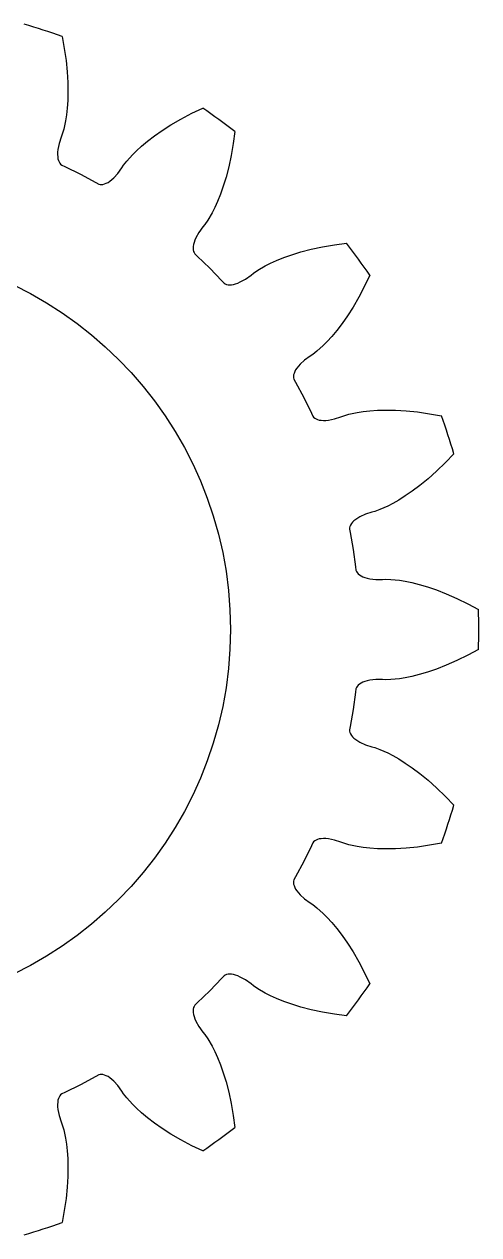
# Model space of a CAD drawing. Extents: x -6.6 to 6.6, y -6.6 to 6.6.
# Drawn here: x 1.84 to 6.6, y -6.34 to 6.34 of the extents above; entities that cross this region are included whole.
import ezdxf

# ---------------------------------------------------------------- set-up
doc = ezdxf.new("R2010")
doc.units = 0

msp = doc.modelspace()

# ---------------------------------------------------------------- linework, layer by layer
msp.add_circle((0, 0), 4)
msp.add_circle((0, 0), 4)
at = {"layer": 'layer0'}
for p, q in [((2.237, 6.209), (2.26, 6.085)), ((2.26, 6.085), (2.278, 5.957)), ((2.278, 5.957), (2.29, 5.838)), ((2.29, 5.838), (2.296, 5.728)), ((2.296, 5.728), (2.298, 5.629)), ((2.298, 5.629), (2.296, 5.538)), ((2.291, 5.458), (2.283, 5.388)), ((2.296, 5.538), (2.291, 5.458)), ((3.595, 5.405), (3.709, 5.459)), ((2.274, 5.328), (2.255, 5.24)), ((2.283, 5.388), (2.274, 5.328)), ((3.377, 5.284), (3.48, 5.344)), ((3.48, 5.344), (3.595, 5.405)), ((2.255, 5.24), (2.239, 5.187)), ((3.203, 5.168), (3.284, 5.225)), ((3.284, 5.225), (3.377, 5.284)), ((4.046, 5.214), (4.029, 5.089)), ((2.206, 5.088), (2.193, 5.027)), ((2.227, 5.156), (2.206, 5.088)), ((2.239, 5.187), (2.227, 5.156)), ((3.069, 5.061), (3.131, 5.113)), ((3.131, 5.113), (3.203, 5.168)), ((4.029, 5.089), (4.007, 4.962)), ((2.19, 5), (2.189, 4.974)), ((2.189, 4.974), (2.191, 4.951)), ((2.193, 5.027), (2.19, 5)), ((2.191, 4.951), (2.193, 4.93)), ((2.914, 4.904), (2.974, 4.971)), ((2.974, 4.971), (3.017, 5.014)), ((3.017, 5.014), (3.069, 5.061)), ((4.007, 4.962), (3.982, 4.845)), ((2.193, 4.93), (2.198, 4.912)), ((2.198, 4.912), (2.205, 4.896)), ((2.205, 4.896), (2.213, 4.882)), ((2.213, 4.882), (2.222, 4.871)), ((2.222, 4.871), (2.233, 4.862)), ((2.233, 4.862), (2.265, 4.847)), ((2.265, 4.847), (2.429, 4.767)), ((2.82, 4.775), (2.862, 4.833)), ((2.862, 4.833), (2.88, 4.861)), ((2.88, 4.861), (2.914, 4.904)), ((3.982, 4.845), (3.954, 4.738)), ((2.429, 4.767), (2.59, 4.681)), ((2.718, 4.682), (2.738, 4.695)), ((2.738, 4.695), (2.757, 4.711)), ((2.757, 4.711), (2.778, 4.729)), ((2.778, 4.729), (2.82, 4.775)), ((3.954, 4.738), (3.925, 4.643)), ((2.59, 4.681), (2.621, 4.665)), ((2.621, 4.665), (2.634, 4.661)), ((2.634, 4.661), (2.649, 4.66)), ((2.649, 4.66), (2.665, 4.661)), ((2.665, 4.661), (2.682, 4.666)), ((2.682, 4.666), (2.7, 4.673)), ((2.7, 4.673), (2.718, 4.682)), ((3.925, 4.643), (3.895, 4.558)), ((3.865, 4.483), (3.836, 4.418)), ((3.895, 4.558), (3.865, 4.483)), ((3.809, 4.364), (3.764, 4.286)), ((3.836, 4.418), (3.809, 4.364)), ((3.712, 4.216), (3.67, 4.157)), ((3.733, 4.242), (3.712, 4.216)), ((3.764, 4.286), (3.733, 4.242)), ((3.628, 4.078), (3.619, 4.054)), ((3.639, 4.103), (3.628, 4.078)), ((3.67, 4.157), (3.639, 4.103)), ((3.61, 4.011), (3.609, 3.992)), ((3.609, 3.992), (3.61, 3.975)), ((3.613, 4.032), (3.61, 4.011)), ((3.61, 3.975), (3.613, 3.959)), ((3.619, 4.054), (3.613, 4.032)), ((3.613, 3.959), (3.619, 3.946)), ((3.619, 3.946), (3.626, 3.934)), ((3.626, 3.934), (3.652, 3.91)), ((4.643, 3.925), (4.738, 3.954)), ((4.738, 3.954), (4.845, 3.982)), ((4.845, 3.982), (4.962, 4.007)), ((4.962, 4.007), (5.089, 4.029)), ((5.089, 4.029), (5.214, 4.046)), ((3.652, 3.91), (3.783, 3.783)), ((4.286, 3.764), (4.364, 3.809)), ((4.364, 3.809), (4.418, 3.836)), ((4.418, 3.836), (4.483, 3.865)), ((4.483, 3.865), (4.558, 3.895)), ((4.558, 3.895), (4.643, 3.925)), ((3.783, 3.783), (3.91, 3.652)), ((4.157, 3.67), (4.216, 3.712)), ((4.216, 3.712), (4.242, 3.733)), ((4.242, 3.733), (4.286, 3.764)), ((5.459, 3.709), (5.405, 3.595)), ((3.91, 3.652), (3.934, 3.626)), ((3.934, 3.626), (3.946, 3.619)), ((3.946, 3.619), (3.959, 3.613)), ((3.959, 3.613), (3.975, 3.61)), ((3.975, 3.61), (3.992, 3.609)), ((3.992, 3.609), (4.011, 3.61)), ((4.011, 3.61), (4.032, 3.613)), ((4.032, 3.613), (4.054, 3.619)), ((4.054, 3.619), (4.078, 3.628)), ((4.078, 3.628), (4.103, 3.639)), ((4.103, 3.639), (4.157, 3.67)), ((5.405, 3.595), (5.344, 3.48)), ((5.344, 3.48), (5.284, 3.377)), ((5.284, 3.377), (5.225, 3.284)), ((5.168, 3.203), (5.113, 3.131)), ((5.225, 3.284), (5.168, 3.203)), ((5.061, 3.069), (5.014, 3.017)), ((5.113, 3.131), (5.061, 3.069)), ((4.971, 2.974), (4.904, 2.914)), ((5.014, 3.017), (4.971, 2.974)), ((4.775, 2.82), (4.729, 2.778)), ((4.833, 2.862), (4.775, 2.82)), ((4.861, 2.88), (4.833, 2.862)), ((4.904, 2.914), (4.861, 2.88)), ((4.661, 2.665), (4.66, 2.649)), ((4.666, 2.682), (4.661, 2.665)), ((4.673, 2.7), (4.666, 2.682)), ((4.682, 2.718), (4.673, 2.7)), ((4.695, 2.738), (4.682, 2.718)), ((4.711, 2.757), (4.695, 2.738)), ((4.729, 2.778), (4.711, 2.757)), ((4.66, 2.649), (4.661, 2.634)), ((4.661, 2.634), (4.665, 2.621)), ((4.665, 2.621), (4.681, 2.59)), ((4.681, 2.59), (4.767, 2.429)), ((4.767, 2.429), (4.847, 2.265)), ((5.328, 2.274), (5.388, 2.283)), ((5.388, 2.283), (5.458, 2.291)), ((5.458, 2.291), (5.538, 2.296)), ((5.538, 2.296), (5.629, 2.298)), ((5.629, 2.298), (5.728, 2.296)), ((5.728, 2.296), (5.838, 2.29)), ((5.838, 2.29), (5.957, 2.278)), ((4.847, 2.265), (4.862, 2.233)), ((4.862, 2.233), (4.871, 2.222)), ((4.871, 2.222), (4.882, 2.213)), ((4.882, 2.213), (4.896, 2.205)), ((4.896, 2.205), (4.912, 2.198)), ((4.912, 2.198), (4.93, 2.193)), ((4.93, 2.193), (4.951, 2.191)), ((4.951, 2.191), (4.974, 2.189)), ((4.974, 2.189), (5, 2.19)), ((5, 2.19), (5.027, 2.193)), ((5.027, 2.193), (5.088, 2.206)), ((5.088, 2.206), (5.156, 2.227)), ((5.156, 2.227), (5.187, 2.239)), ((5.187, 2.239), (5.24, 2.255)), ((5.24, 2.255), (5.328, 2.274)), ((5.957, 2.278), (6.085, 2.26)), ((6.085, 2.26), (6.209, 2.237)), ((6.338, 1.84), (6.251, 1.749)), ((6.158, 1.659), (6.069, 1.579)), ((6.251, 1.749), (6.158, 1.659)), ((6.069, 1.579), (5.984, 1.509)), ((5.83, 1.398), (5.762, 1.355)), ((5.904, 1.449), (5.83, 1.398)), ((5.984, 1.509), (5.904, 1.449)), ((5.647, 1.292), (5.564, 1.255)), ((5.701, 1.32), (5.647, 1.292)), ((5.762, 1.355), (5.701, 1.32)), ((5.311, 1.153), (5.293, 1.138)), ((5.332, 1.167), (5.311, 1.153)), ((5.356, 1.181), (5.332, 1.167)), ((5.413, 1.206), (5.356, 1.181)), ((5.481, 1.229), (5.413, 1.206)), ((5.513, 1.237), (5.481, 1.229)), ((5.564, 1.255), (5.513, 1.237)), ((5.247, 1.065), (5.246, 1.051)), ((5.246, 1.051), (5.252, 1.017)), ((5.25, 1.079), (5.247, 1.065)), ((5.257, 1.094), (5.25, 1.079)), ((5.252, 1.017), (5.284, 0.837)), ((5.266, 1.109), (5.257, 1.094)), ((5.278, 1.123), (5.266, 1.109)), ((5.293, 1.138), (5.278, 1.123)), ((5.284, 0.837), (5.31, 0.656)), ((5.31, 0.656), (5.314, 0.621)), ((5.314, 0.621), (5.319, 0.608)), ((5.319, 0.608), (5.327, 0.596)), ((5.327, 0.596), (5.337, 0.584)), ((5.337, 0.584), (5.351, 0.573)), ((5.351, 0.573), (5.367, 0.563)), ((5.367, 0.563), (5.386, 0.553)), ((5.386, 0.553), (5.408, 0.545)), ((5.408, 0.545), (5.432, 0.538)), ((5.432, 0.538), (5.459, 0.532)), ((5.459, 0.532), (5.521, 0.525)), ((5.521, 0.525), (5.592, 0.525)), ((5.592, 0.525), (5.625, 0.527)), ((5.625, 0.527), (5.68, 0.525)), ((5.68, 0.525), (5.77, 0.516)), ((5.77, 0.516), (5.829, 0.506)), ((5.829, 0.506), (5.899, 0.492)), ((5.899, 0.492), (5.977, 0.472)), ((5.977, 0.472), (6.063, 0.446)), ((6.063, 0.446), (6.157, 0.414)), ((6.157, 0.414), (6.26, 0.374)), ((6.26, 0.374), (6.369, 0.326)), ((6.369, 0.326), (6.486, 0.269)), ((6.486, 0.269), (6.597, 0.208)), ((6.597, -0.208), (6.486, -0.269)), ((6.26, -0.374), (6.157, -0.414)), ((6.369, -0.326), (6.26, -0.374)), ((6.486, -0.269), (6.369, -0.326)), ((5.829, -0.506), (5.77, -0.516)), ((5.899, -0.492), (5.829, -0.506)), ((5.977, -0.472), (5.899, -0.492)), ((6.063, -0.446), (5.977, -0.472)), ((6.157, -0.414), (6.063, -0.446)), ((5.314, -0.621), (5.31, -0.656)), ((5.319, -0.608), (5.314, -0.621)), ((5.327, -0.596), (5.319, -0.608)), ((5.337, -0.584), (5.327, -0.596)), ((5.351, -0.573), (5.337, -0.584)), ((5.367, -0.563), (5.351, -0.573)), ((5.386, -0.553), (5.367, -0.563)), ((5.408, -0.545), (5.386, -0.553)), ((5.432, -0.538), (5.408, -0.545)), ((5.459, -0.532), (5.432, -0.538)), ((5.521, -0.525), (5.459, -0.532)), ((5.592, -0.525), (5.521, -0.525)), ((5.625, -0.527), (5.592, -0.525)), ((5.68, -0.525), (5.625, -0.527)), ((5.77, -0.516), (5.68, -0.525)), ((5.31, -0.656), (5.284, -0.837)), ((5.284, -0.837), (5.252, -1.017)), ((5.252, -1.017), (5.246, -1.051)), ((5.246, -1.051), (5.247, -1.065)), ((5.247, -1.065), (5.25, -1.079)), ((5.25, -1.079), (5.257, -1.094)), ((5.257, -1.094), (5.266, -1.109)), ((5.266, -1.109), (5.278, -1.123)), ((5.278, -1.123), (5.293, -1.138)), ((5.293, -1.138), (5.311, -1.153)), ((5.311, -1.153), (5.332, -1.167)), ((5.332, -1.167), (5.356, -1.181)), ((5.356, -1.181), (5.413, -1.206)), ((5.413, -1.206), (5.481, -1.229)), ((5.481, -1.229), (5.513, -1.237)), ((5.513, -1.237), (5.564, -1.255)), ((5.564, -1.255), (5.647, -1.292)), ((5.647, -1.292), (5.701, -1.32)), ((5.701, -1.32), (5.762, -1.355)), ((5.762, -1.355), (5.83, -1.398)), ((5.83, -1.398), (5.904, -1.449)), ((5.904, -1.449), (5.984, -1.509)), ((5.984, -1.509), (6.069, -1.579)), ((6.069, -1.579), (6.158, -1.659)), ((6.158, -1.659), (6.251, -1.749)), ((6.251, -1.749), (6.338, -1.84)), ((4.847, -2.265), (4.767, -2.429)), ((4.862, -2.233), (4.847, -2.265)), ((4.871, -2.222), (4.862, -2.233)), ((4.882, -2.213), (4.871, -2.222)), ((4.896, -2.205), (4.882, -2.213)), ((4.912, -2.198), (4.896, -2.205)), ((4.93, -2.193), (4.912, -2.198)), ((4.951, -2.191), (4.93, -2.193)), ((4.974, -2.189), (4.951, -2.191)), ((5, -2.19), (4.974, -2.189)), ((5.027, -2.193), (5, -2.19)), ((5.088, -2.206), (5.027, -2.193)), ((5.156, -2.227), (5.088, -2.206)), ((5.187, -2.239), (5.156, -2.227)), ((5.24, -2.255), (5.187, -2.239)), ((5.328, -2.274), (5.24, -2.255)), ((5.388, -2.283), (5.328, -2.274)), ((5.957, -2.278), (5.838, -2.29)), ((6.085, -2.26), (5.957, -2.278)), ((6.209, -2.237), (6.085, -2.26)), ((5.458, -2.291), (5.388, -2.283)), ((5.538, -2.296), (5.458, -2.291)), ((5.629, -2.298), (5.538, -2.296)), ((5.728, -2.296), (5.629, -2.298)), ((5.838, -2.29), (5.728, -2.296)), ((4.767, -2.429), (4.681, -2.59)), ((4.661, -2.634), (4.66, -2.649)), ((4.66, -2.649), (4.661, -2.665)), ((4.665, -2.621), (4.661, -2.634)), ((4.681, -2.59), (4.665, -2.621)), ((4.661, -2.665), (4.666, -2.682)), ((4.666, -2.682), (4.673, -2.7)), ((4.673, -2.7), (4.682, -2.718)), ((4.682, -2.718), (4.695, -2.738)), ((4.695, -2.738), (4.711, -2.757)), ((4.711, -2.757), (4.729, -2.778)), ((4.729, -2.778), (4.775, -2.82)), ((4.775, -2.82), (4.833, -2.862)), ((4.833, -2.862), (4.861, -2.88)), ((4.861, -2.88), (4.904, -2.914)), ((4.904, -2.914), (4.971, -2.974)), ((4.971, -2.974), (5.014, -3.017)), ((5.014, -3.017), (5.061, -3.069)), ((5.061, -3.069), (5.113, -3.131)), ((5.113, -3.131), (5.168, -3.203)), ((5.168, -3.203), (5.225, -3.284)), ((5.225, -3.284), (5.284, -3.377)), ((5.284, -3.377), (5.344, -3.48)), ((5.344, -3.48), (5.405, -3.595)), ((3.91, -3.652), (3.783, -3.783)), ((3.934, -3.626), (3.91, -3.652)), ((3.946, -3.619), (3.934, -3.626)), ((3.959, -3.613), (3.946, -3.619)), ((3.975, -3.61), (3.959, -3.613)), ((3.992, -3.609), (3.975, -3.61)), ((4.011, -3.61), (3.992, -3.609)), ((4.032, -3.613), (4.011, -3.61)), ((4.054, -3.619), (4.032, -3.613)), ((4.078, -3.628), (4.054, -3.619)), ((4.103, -3.639), (4.078, -3.628)), ((4.157, -3.67), (4.103, -3.639)), ((4.216, -3.712), (4.157, -3.67)), ((5.405, -3.595), (5.459, -3.709)), ((3.783, -3.783), (3.652, -3.91)), ((4.242, -3.733), (4.216, -3.712)), ((4.286, -3.764), (4.242, -3.733)), ((4.364, -3.809), (4.286, -3.764)), ((3.652, -3.91), (3.626, -3.934)), ((4.418, -3.836), (4.364, -3.809)), ((4.483, -3.865), (4.418, -3.836)), ((4.558, -3.895), (4.483, -3.865)), ((4.643, -3.925), (4.558, -3.895)), ((4.738, -3.954), (4.643, -3.925)), ((3.61, -3.975), (3.609, -3.992)), ((3.609, -3.992), (3.61, -4.011)), ((3.613, -3.959), (3.61, -3.975)), ((3.61, -4.011), (3.613, -4.032)), ((3.619, -3.946), (3.613, -3.959)), ((3.613, -4.032), (3.619, -4.054)), ((3.626, -3.934), (3.619, -3.946)), ((3.619, -4.054), (3.628, -4.078)), ((4.845, -3.982), (4.738, -3.954)), ((4.962, -4.007), (4.845, -3.982)), ((5.089, -4.029), (4.962, -4.007)), ((5.214, -4.046), (5.089, -4.029)), ((3.628, -4.078), (3.639, -4.103)), ((3.639, -4.103), (3.67, -4.157)), ((3.67, -4.157), (3.712, -4.216)), ((3.712, -4.216), (3.733, -4.242)), ((3.733, -4.242), (3.764, -4.286)), ((3.764, -4.286), (3.809, -4.364)), ((3.809, -4.364), (3.836, -4.418)), ((3.836, -4.418), (3.865, -4.483)), ((3.865, -4.483), (3.895, -4.558)), ((3.895, -4.558), (3.925, -4.643)), ((2.59, -4.681), (2.429, -4.767)), ((2.621, -4.665), (2.59, -4.681)), ((2.634, -4.661), (2.621, -4.665)), ((2.649, -4.66), (2.634, -4.661)), ((2.665, -4.661), (2.649, -4.66)), ((2.682, -4.666), (2.665, -4.661)), ((2.7, -4.673), (2.682, -4.666)), ((2.718, -4.682), (2.7, -4.673)), ((2.738, -4.695), (2.718, -4.682)), ((3.925, -4.643), (3.954, -4.738)), ((2.429, -4.767), (2.265, -4.847)), ((2.757, -4.711), (2.738, -4.695)), ((2.778, -4.729), (2.757, -4.711)), ((2.82, -4.775), (2.778, -4.729)), ((2.862, -4.833), (2.82, -4.775)), ((3.954, -4.738), (3.982, -4.845)), ((2.193, -4.93), (2.191, -4.951)), ((2.198, -4.912), (2.193, -4.93)), ((2.205, -4.896), (2.198, -4.912)), ((2.213, -4.882), (2.205, -4.896)), ((2.222, -4.871), (2.213, -4.882)), ((2.233, -4.862), (2.222, -4.871)), ((2.265, -4.847), (2.233, -4.862)), ((2.88, -4.861), (2.862, -4.833)), ((2.914, -4.904), (2.88, -4.861)), ((2.974, -4.971), (2.914, -4.904)), ((3.982, -4.845), (4.007, -4.962)), ((2.191, -4.951), (2.189, -4.974)), ((2.189, -4.974), (2.19, -5)), ((2.19, -5), (2.193, -5.027)), ((2.193, -5.027), (2.206, -5.088)), ((3.017, -5.014), (2.974, -4.971)), ((3.069, -5.061), (3.017, -5.014)), ((3.131, -5.113), (3.069, -5.061)), ((4.007, -4.962), (4.029, -5.089)), ((2.206, -5.088), (2.227, -5.156)), ((2.227, -5.156), (2.239, -5.187)), ((2.239, -5.187), (2.255, -5.24)), ((3.203, -5.168), (3.131, -5.113)), ((3.284, -5.225), (3.203, -5.168)), ((4.029, -5.089), (4.046, -5.214)), ((2.255, -5.24), (2.274, -5.328)), ((3.377, -5.284), (3.284, -5.225)), ((3.48, -5.344), (3.377, -5.284)), ((2.274, -5.328), (2.283, -5.388)), ((2.283, -5.388), (2.291, -5.458)), ((3.595, -5.405), (3.48, -5.344)), ((3.709, -5.459), (3.595, -5.405)), ((2.291, -5.458), (2.296, -5.538)), ((2.296, -5.538), (2.298, -5.629)), ((2.298, -5.629), (2.296, -5.728)), ((2.296, -5.728), (2.29, -5.838)), ((2.278, -5.957), (2.26, -6.085)), ((2.29, -5.838), (2.278, -5.957)), ((2.26, -6.085), (2.237, -6.209))]:
    msp.add_line(p, q, dxfattribs=at)
for start, end in [(70.1909, 73.8091), (52.1909, 55.8091), (34.1909, 37.8091), (16.1909, 19.8091), (358.1909, 361.8091), (340.1909, 343.8091), (322.1909, 325.8091), (304.1909, 307.8091), (286.1909, 289.8091)]:
    msp.add_arc((0, 0), 6.6, start, end, dxfattribs=at)
at = {"layer": 'layer1'}
for p, q in [((2.237, 6.209), (2.26, 6.085)), ((2.26, 6.085), (2.278, 5.957)), ((2.278, 5.957), (2.29, 5.838)), ((2.29, 5.838), (2.296, 5.728)), ((2.296, 5.728), (2.298, 5.629)), ((2.298, 5.629), (2.296, 5.538)), ((2.291, 5.458), (2.283, 5.388)), ((2.296, 5.538), (2.291, 5.458)), ((3.595, 5.405), (3.709, 5.459)), ((2.274, 5.328), (2.255, 5.24)), ((2.283, 5.388), (2.274, 5.328)), ((3.377, 5.284), (3.48, 5.344)), ((3.48, 5.344), (3.595, 5.405)), ((2.255, 5.24), (2.239, 5.187)), ((3.203, 5.168), (3.284, 5.225)), ((3.284, 5.225), (3.377, 5.284)), ((4.046, 5.214), (4.029, 5.089)), ((2.206, 5.088), (2.193, 5.027)), ((2.227, 5.156), (2.206, 5.088)), ((2.239, 5.187), (2.227, 5.156)), ((3.069, 5.061), (3.131, 5.113)), ((3.131, 5.113), (3.203, 5.168)), ((4.029, 5.089), (4.007, 4.962)), ((2.19, 5), (2.189, 4.974)), ((2.189, 4.974), (2.191, 4.951)), ((2.193, 5.027), (2.19, 5)), ((2.191, 4.951), (2.193, 4.93)), ((2.914, 4.904), (2.974, 4.971)), ((2.974, 4.971), (3.017, 5.014)), ((3.017, 5.014), (3.069, 5.061)), ((4.007, 4.962), (3.982, 4.845)), ((2.193, 4.93), (2.198, 4.912)), ((2.198, 4.912), (2.205, 4.896)), ((2.205, 4.896), (2.213, 4.882)), ((2.213, 4.882), (2.222, 4.871)), ((2.222, 4.871), (2.233, 4.862)), ((2.233, 4.862), (2.265, 4.847)), ((2.265, 4.847), (2.429, 4.767)), ((2.82, 4.775), (2.862, 4.833)), ((2.862, 4.833), (2.88, 4.861)), ((2.88, 4.861), (2.914, 4.904)), ((3.982, 4.845), (3.954, 4.738)), ((2.429, 4.767), (2.59, 4.681)), ((2.718, 4.682), (2.738, 4.695)), ((2.738, 4.695), (2.757, 4.711)), ((2.757, 4.711), (2.778, 4.729)), ((2.778, 4.729), (2.82, 4.775)), ((3.954, 4.738), (3.925, 4.643)), ((2.59, 4.681), (2.621, 4.665)), ((2.621, 4.665), (2.634, 4.661)), ((2.634, 4.661), (2.649, 4.66)), ((2.649, 4.66), (2.665, 4.661)), ((2.665, 4.661), (2.682, 4.666)), ((2.682, 4.666), (2.7, 4.673)), ((2.7, 4.673), (2.718, 4.682)), ((3.925, 4.643), (3.895, 4.558)), ((3.865, 4.483), (3.836, 4.418)), ((3.895, 4.558), (3.865, 4.483)), ((3.809, 4.364), (3.764, 4.286)), ((3.836, 4.418), (3.809, 4.364)), ((3.712, 4.216), (3.67, 4.157)), ((3.733, 4.242), (3.712, 4.216)), ((3.764, 4.286), (3.733, 4.242)), ((3.628, 4.078), (3.619, 4.054)), ((3.639, 4.103), (3.628, 4.078)), ((3.67, 4.157), (3.639, 4.103)), ((3.61, 4.011), (3.609, 3.992)), ((3.609, 3.992), (3.61, 3.975)), ((3.613, 4.032), (3.61, 4.011)), ((3.61, 3.975), (3.613, 3.959)), ((3.619, 4.054), (3.613, 4.032)), ((3.613, 3.959), (3.619, 3.946)), ((3.619, 3.946), (3.626, 3.934)), ((3.626, 3.934), (3.652, 3.91)), ((4.643, 3.925), (4.738, 3.954)), ((4.738, 3.954), (4.845, 3.982)), ((4.845, 3.982), (4.962, 4.007)), ((4.962, 4.007), (5.089, 4.029)), ((5.089, 4.029), (5.214, 4.046)), ((3.652, 3.91), (3.783, 3.783)), ((4.286, 3.764), (4.364, 3.809)), ((4.364, 3.809), (4.418, 3.836)), ((4.418, 3.836), (4.483, 3.865)), ((4.483, 3.865), (4.558, 3.895)), ((4.558, 3.895), (4.643, 3.925)), ((3.783, 3.783), (3.91, 3.652)), ((4.157, 3.67), (4.216, 3.712)), ((4.216, 3.712), (4.242, 3.733)), ((4.242, 3.733), (4.286, 3.764)), ((5.459, 3.709), (5.405, 3.595)), ((3.91, 3.652), (3.934, 3.626)), ((3.934, 3.626), (3.946, 3.619)), ((3.946, 3.619), (3.959, 3.613)), ((3.959, 3.613), (3.975, 3.61)), ((3.975, 3.61), (3.992, 3.609)), ((3.992, 3.609), (4.011, 3.61)), ((4.011, 3.61), (4.032, 3.613)), ((4.032, 3.613), (4.054, 3.619)), ((4.054, 3.619), (4.078, 3.628)), ((4.078, 3.628), (4.103, 3.639)), ((4.103, 3.639), (4.157, 3.67)), ((5.405, 3.595), (5.344, 3.48)), ((5.344, 3.48), (5.284, 3.377)), ((5.284, 3.377), (5.225, 3.284)), ((5.168, 3.203), (5.113, 3.131)), ((5.225, 3.284), (5.168, 3.203)), ((5.061, 3.069), (5.014, 3.017)), ((5.113, 3.131), (5.061, 3.069)), ((4.971, 2.974), (4.904, 2.914)), ((5.014, 3.017), (4.971, 2.974)), ((4.775, 2.82), (4.729, 2.778)), ((4.833, 2.862), (4.775, 2.82)), ((4.861, 2.88), (4.833, 2.862)), ((4.904, 2.914), (4.861, 2.88)), ((4.661, 2.665), (4.66, 2.649)), ((4.666, 2.682), (4.661, 2.665)), ((4.673, 2.7), (4.666, 2.682)), ((4.682, 2.718), (4.673, 2.7)), ((4.695, 2.738), (4.682, 2.718)), ((4.711, 2.757), (4.695, 2.738)), ((4.729, 2.778), (4.711, 2.757)), ((4.66, 2.649), (4.661, 2.634)), ((4.661, 2.634), (4.665, 2.621)), ((4.665, 2.621), (4.681, 2.59)), ((4.681, 2.59), (4.767, 2.429)), ((4.767, 2.429), (4.847, 2.265)), ((5.328, 2.274), (5.388, 2.283)), ((5.388, 2.283), (5.458, 2.291)), ((5.458, 2.291), (5.538, 2.296)), ((5.538, 2.296), (5.629, 2.298)), ((5.629, 2.298), (5.728, 2.296)), ((5.728, 2.296), (5.838, 2.29)), ((5.838, 2.29), (5.957, 2.278)), ((4.847, 2.265), (4.862, 2.233)), ((4.862, 2.233), (4.871, 2.222)), ((4.871, 2.222), (4.882, 2.213)), ((4.882, 2.213), (4.896, 2.205)), ((4.896, 2.205), (4.912, 2.198)), ((4.912, 2.198), (4.93, 2.193)), ((4.93, 2.193), (4.951, 2.191)), ((4.951, 2.191), (4.974, 2.189)), ((4.974, 2.189), (5, 2.19)), ((5, 2.19), (5.027, 2.193)), ((5.027, 2.193), (5.088, 2.206)), ((5.088, 2.206), (5.156, 2.227)), ((5.156, 2.227), (5.187, 2.239)), ((5.187, 2.239), (5.24, 2.255)), ((5.24, 2.255), (5.328, 2.274)), ((5.957, 2.278), (6.085, 2.26)), ((6.085, 2.26), (6.209, 2.237)), ((6.338, 1.84), (6.251, 1.749)), ((6.158, 1.659), (6.069, 1.579)), ((6.251, 1.749), (6.158, 1.659)), ((6.069, 1.579), (5.984, 1.509)), ((5.83, 1.398), (5.762, 1.355)), ((5.904, 1.449), (5.83, 1.398)), ((5.984, 1.509), (5.904, 1.449)), ((5.647, 1.292), (5.564, 1.255)), ((5.701, 1.32), (5.647, 1.292)), ((5.762, 1.355), (5.701, 1.32)), ((5.311, 1.153), (5.293, 1.138)), ((5.332, 1.167), (5.311, 1.153)), ((5.356, 1.181), (5.332, 1.167)), ((5.413, 1.206), (5.356, 1.181)), ((5.481, 1.229), (5.413, 1.206)), ((5.513, 1.237), (5.481, 1.229)), ((5.564, 1.255), (5.513, 1.237)), ((5.247, 1.065), (5.246, 1.051)), ((5.246, 1.051), (5.252, 1.017)), ((5.25, 1.079), (5.247, 1.065)), ((5.257, 1.094), (5.25, 1.079)), ((5.252, 1.017), (5.284, 0.837)), ((5.266, 1.109), (5.257, 1.094)), ((5.278, 1.123), (5.266, 1.109)), ((5.293, 1.138), (5.278, 1.123)), ((5.284, 0.837), (5.31, 0.656)), ((5.31, 0.656), (5.314, 0.621)), ((5.314, 0.621), (5.319, 0.608)), ((5.319, 0.608), (5.327, 0.596)), ((5.327, 0.596), (5.337, 0.584)), ((5.337, 0.584), (5.351, 0.573)), ((5.351, 0.573), (5.367, 0.563)), ((5.367, 0.563), (5.386, 0.553)), ((5.386, 0.553), (5.408, 0.545)), ((5.408, 0.545), (5.432, 0.538)), ((5.432, 0.538), (5.459, 0.532)), ((5.459, 0.532), (5.521, 0.525)), ((5.521, 0.525), (5.592, 0.525)), ((5.592, 0.525), (5.625, 0.527)), ((5.625, 0.527), (5.68, 0.525)), ((5.68, 0.525), (5.77, 0.516)), ((5.77, 0.516), (5.829, 0.506)), ((5.829, 0.506), (5.899, 0.492)), ((5.899, 0.492), (5.977, 0.472)), ((5.977, 0.472), (6.063, 0.446)), ((6.063, 0.446), (6.157, 0.414)), ((6.157, 0.414), (6.26, 0.374)), ((6.26, 0.374), (6.369, 0.326)), ((6.369, 0.326), (6.486, 0.269)), ((6.486, 0.269), (6.597, 0.208)), ((6.597, -0.208), (6.486, -0.269)), ((6.26, -0.374), (6.157, -0.414)), ((6.369, -0.326), (6.26, -0.374)), ((6.486, -0.269), (6.369, -0.326)), ((5.829, -0.506), (5.77, -0.516)), ((5.899, -0.492), (5.829, -0.506)), ((5.977, -0.472), (5.899, -0.492)), ((6.063, -0.446), (5.977, -0.472)), ((6.157, -0.414), (6.063, -0.446)), ((5.314, -0.621), (5.31, -0.656)), ((5.319, -0.608), (5.314, -0.621)), ((5.327, -0.596), (5.319, -0.608)), ((5.337, -0.584), (5.327, -0.596)), ((5.351, -0.573), (5.337, -0.584)), ((5.367, -0.563), (5.351, -0.573)), ((5.386, -0.553), (5.367, -0.563)), ((5.408, -0.545), (5.386, -0.553)), ((5.432, -0.538), (5.408, -0.545)), ((5.459, -0.532), (5.432, -0.538)), ((5.521, -0.525), (5.459, -0.532)), ((5.592, -0.525), (5.521, -0.525)), ((5.625, -0.527), (5.592, -0.525)), ((5.68, -0.525), (5.625, -0.527)), ((5.77, -0.516), (5.68, -0.525)), ((5.31, -0.656), (5.284, -0.837)), ((5.284, -0.837), (5.252, -1.017)), ((5.252, -1.017), (5.246, -1.051)), ((5.246, -1.051), (5.247, -1.065)), ((5.247, -1.065), (5.25, -1.079)), ((5.25, -1.079), (5.257, -1.094)), ((5.257, -1.094), (5.266, -1.109)), ((5.266, -1.109), (5.278, -1.123)), ((5.278, -1.123), (5.293, -1.138)), ((5.293, -1.138), (5.311, -1.153)), ((5.311, -1.153), (5.332, -1.167)), ((5.332, -1.167), (5.356, -1.181)), ((5.356, -1.181), (5.413, -1.206)), ((5.413, -1.206), (5.481, -1.229)), ((5.481, -1.229), (5.513, -1.237)), ((5.513, -1.237), (5.564, -1.255)), ((5.564, -1.255), (5.647, -1.292)), ((5.647, -1.292), (5.701, -1.32)), ((5.701, -1.32), (5.762, -1.355)), ((5.762, -1.355), (5.83, -1.398)), ((5.83, -1.398), (5.904, -1.449)), ((5.904, -1.449), (5.984, -1.509)), ((5.984, -1.509), (6.069, -1.579)), ((6.069, -1.579), (6.158, -1.659)), ((6.158, -1.659), (6.251, -1.749)), ((6.251, -1.749), (6.338, -1.84)), ((4.847, -2.265), (4.767, -2.429)), ((4.862, -2.233), (4.847, -2.265)), ((4.871, -2.222), (4.862, -2.233)), ((4.882, -2.213), (4.871, -2.222)), ((4.896, -2.205), (4.882, -2.213)), ((4.912, -2.198), (4.896, -2.205)), ((4.93, -2.193), (4.912, -2.198)), ((4.951, -2.191), (4.93, -2.193)), ((4.974, -2.189), (4.951, -2.191)), ((5, -2.19), (4.974, -2.189)), ((5.027, -2.193), (5, -2.19)), ((5.088, -2.206), (5.027, -2.193)), ((5.156, -2.227), (5.088, -2.206)), ((5.187, -2.239), (5.156, -2.227)), ((5.24, -2.255), (5.187, -2.239)), ((5.328, -2.274), (5.24, -2.255)), ((5.388, -2.283), (5.328, -2.274)), ((5.957, -2.278), (5.838, -2.29)), ((6.085, -2.26), (5.957, -2.278)), ((6.209, -2.237), (6.085, -2.26)), ((5.458, -2.291), (5.388, -2.283)), ((5.538, -2.296), (5.458, -2.291)), ((5.629, -2.298), (5.538, -2.296)), ((5.728, -2.296), (5.629, -2.298)), ((5.838, -2.29), (5.728, -2.296)), ((4.767, -2.429), (4.681, -2.59)), ((4.661, -2.634), (4.66, -2.649)), ((4.66, -2.649), (4.661, -2.665)), ((4.665, -2.621), (4.661, -2.634)), ((4.681, -2.59), (4.665, -2.621)), ((4.661, -2.665), (4.666, -2.682)), ((4.666, -2.682), (4.673, -2.7)), ((4.673, -2.7), (4.682, -2.718)), ((4.682, -2.718), (4.695, -2.738)), ((4.695, -2.738), (4.711, -2.757)), ((4.711, -2.757), (4.729, -2.778)), ((4.729, -2.778), (4.775, -2.82)), ((4.775, -2.82), (4.833, -2.862)), ((4.833, -2.862), (4.861, -2.88)), ((4.861, -2.88), (4.904, -2.914)), ((4.904, -2.914), (4.971, -2.974)), ((4.971, -2.974), (5.014, -3.017)), ((5.014, -3.017), (5.061, -3.069)), ((5.061, -3.069), (5.113, -3.131)), ((5.113, -3.131), (5.168, -3.203)), ((5.168, -3.203), (5.225, -3.284)), ((5.225, -3.284), (5.284, -3.377)), ((5.284, -3.377), (5.344, -3.48)), ((5.344, -3.48), (5.405, -3.595)), ((3.91, -3.652), (3.783, -3.783)), ((3.934, -3.626), (3.91, -3.652)), ((3.946, -3.619), (3.934, -3.626)), ((3.959, -3.613), (3.946, -3.619)), ((3.975, -3.61), (3.959, -3.613)), ((3.992, -3.609), (3.975, -3.61)), ((4.011, -3.61), (3.992, -3.609)), ((4.032, -3.613), (4.011, -3.61)), ((4.054, -3.619), (4.032, -3.613)), ((4.078, -3.628), (4.054, -3.619)), ((4.103, -3.639), (4.078, -3.628)), ((4.157, -3.67), (4.103, -3.639)), ((4.216, -3.712), (4.157, -3.67)), ((5.405, -3.595), (5.459, -3.709)), ((3.783, -3.783), (3.652, -3.91)), ((4.242, -3.733), (4.216, -3.712)), ((4.286, -3.764), (4.242, -3.733)), ((4.364, -3.809), (4.286, -3.764)), ((3.652, -3.91), (3.626, -3.934)), ((4.418, -3.836), (4.364, -3.809)), ((4.483, -3.865), (4.418, -3.836)), ((4.558, -3.895), (4.483, -3.865)), ((4.643, -3.925), (4.558, -3.895)), ((4.738, -3.954), (4.643, -3.925)), ((3.61, -3.975), (3.609, -3.992)), ((3.609, -3.992), (3.61, -4.011)), ((3.613, -3.959), (3.61, -3.975)), ((3.61, -4.011), (3.613, -4.032)), ((3.619, -3.946), (3.613, -3.959)), ((3.613, -4.032), (3.619, -4.054)), ((3.626, -3.934), (3.619, -3.946)), ((3.619, -4.054), (3.628, -4.078)), ((4.845, -3.982), (4.738, -3.954)), ((4.962, -4.007), (4.845, -3.982)), ((5.089, -4.029), (4.962, -4.007)), ((5.214, -4.046), (5.089, -4.029)), ((3.628, -4.078), (3.639, -4.103)), ((3.639, -4.103), (3.67, -4.157)), ((3.67, -4.157), (3.712, -4.216)), ((3.712, -4.216), (3.733, -4.242)), ((3.733, -4.242), (3.764, -4.286)), ((3.764, -4.286), (3.809, -4.364)), ((3.809, -4.364), (3.836, -4.418)), ((3.836, -4.418), (3.865, -4.483)), ((3.865, -4.483), (3.895, -4.558)), ((3.895, -4.558), (3.925, -4.643)), ((2.59, -4.681), (2.429, -4.767)), ((2.621, -4.665), (2.59, -4.681)), ((2.634, -4.661), (2.621, -4.665)), ((2.649, -4.66), (2.634, -4.661)), ((2.665, -4.661), (2.649, -4.66)), ((2.682, -4.666), (2.665, -4.661)), ((2.7, -4.673), (2.682, -4.666)), ((2.718, -4.682), (2.7, -4.673)), ((2.738, -4.695), (2.718, -4.682)), ((3.925, -4.643), (3.954, -4.738)), ((2.429, -4.767), (2.265, -4.847)), ((2.757, -4.711), (2.738, -4.695)), ((2.778, -4.729), (2.757, -4.711)), ((2.82, -4.775), (2.778, -4.729)), ((2.862, -4.833), (2.82, -4.775)), ((3.954, -4.738), (3.982, -4.845)), ((2.193, -4.93), (2.191, -4.951)), ((2.198, -4.912), (2.193, -4.93)), ((2.205, -4.896), (2.198, -4.912)), ((2.213, -4.882), (2.205, -4.896)), ((2.222, -4.871), (2.213, -4.882)), ((2.233, -4.862), (2.222, -4.871)), ((2.265, -4.847), (2.233, -4.862)), ((2.88, -4.861), (2.862, -4.833)), ((2.914, -4.904), (2.88, -4.861)), ((2.974, -4.971), (2.914, -4.904)), ((3.982, -4.845), (4.007, -4.962)), ((2.191, -4.951), (2.189, -4.974)), ((2.189, -4.974), (2.19, -5)), ((2.19, -5), (2.193, -5.027)), ((2.193, -5.027), (2.206, -5.088)), ((3.017, -5.014), (2.974, -4.971)), ((3.069, -5.061), (3.017, -5.014)), ((3.131, -5.113), (3.069, -5.061)), ((4.007, -4.962), (4.029, -5.089)), ((2.206, -5.088), (2.227, -5.156)), ((2.227, -5.156), (2.239, -5.187)), ((2.239, -5.187), (2.255, -5.24)), ((3.203, -5.168), (3.131, -5.113)), ((3.284, -5.225), (3.203, -5.168)), ((4.029, -5.089), (4.046, -5.214)), ((2.255, -5.24), (2.274, -5.328)), ((3.377, -5.284), (3.284, -5.225)), ((3.48, -5.344), (3.377, -5.284)), ((2.274, -5.328), (2.283, -5.388)), ((2.283, -5.388), (2.291, -5.458)), ((3.595, -5.405), (3.48, -5.344)), ((3.709, -5.459), (3.595, -5.405)), ((2.291, -5.458), (2.296, -5.538)), ((2.296, -5.538), (2.298, -5.629)), ((2.298, -5.629), (2.296, -5.728)), ((2.296, -5.728), (2.29, -5.838)), ((2.278, -5.957), (2.26, -6.085)), ((2.29, -5.838), (2.278, -5.957)), ((2.26, -6.085), (2.237, -6.209))]:
    msp.add_line(p, q, dxfattribs=at)
for start, end in [(70.1909, 73.8091), (52.1909, 55.8091), (34.1909, 37.8091), (16.1909, 19.8091), (358.1909, 361.8091), (340.1909, 343.8091), (322.1909, 325.8091), (304.1909, 307.8091), (286.1909, 289.8091)]:
    msp.add_arc((0, 0), 6.6, start, end, dxfattribs=at)

doc.saveas('drawing.dxf')
